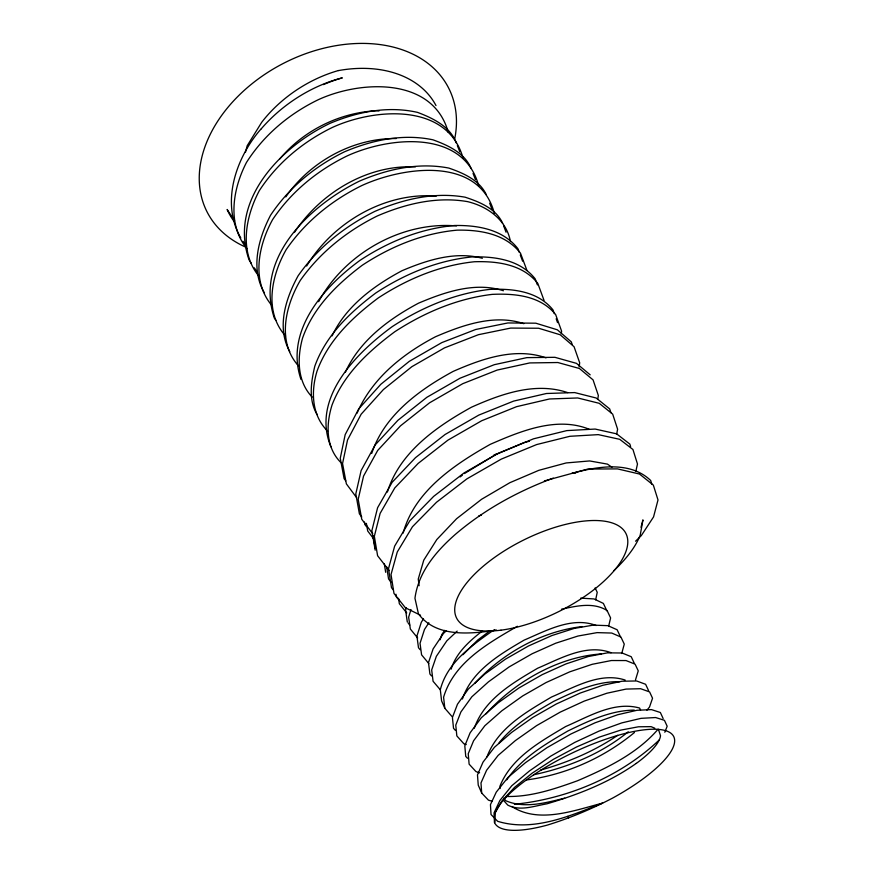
<?xml version="1.0" encoding="UTF-8"?>
<svg xmlns="http://www.w3.org/2000/svg" width="874" height="874" viewBox="0 0 874 874"><rect width="100%" height="100%" fill="white"/><g stroke="black" fill="none" stroke-linecap="round" stroke-linejoin="round"><path stroke-width="1.31" d="M561.316 333.693L561.589 331.137L555.656 314.574C540.372 295.685 514.862 293.347 492.226 294.374C457.124 298.558 424.218 312.564 394.764 331.759C368.73 351.151 343.843 374.006 332.033 405.033C325.947 424.403 325.565 447.619 341.089 462.739M579.145 366.862L579.691 362.819L574.065 346.716L560.19 334.764L538.624 328.242L510.678 328.078L478.417 334.698L444.505 347.874L411.873 366.676L383.38 389.575L361.17 414.189L347.535 439.972L342.553 463.548L346.377 483.879L356.668 497.699M597.718 399.451L598.351 395.496L593.064 379.884L579.386 368.478L557.841 362.524L529.742 362.928L497.164 370.073L462.772 383.675L429.582 402.794L400.478 425.857L377.688 450.449L363.562 476.068L358.187 499.327L361.738 519.232L372.695 533.653M616.629 434.345L617.612 429.21L612.674 414.123L599.214 403.307L577.714 397.965L549.473 398.981L516.556 406.672L481.683 420.744L447.892 440.168L418.176 463.395L394.775 487.943L380.124 513.388L374.334 536.297L377.601 555.733L389.181 570.646M595.675 599.815L597.226 592.321L595.118 587.907M371.734 453.409C384.265 415.368 419.258 389.76 453.202 371.384C481.836 358.832 515.048 347.033 546.053 357.848M635.802 471.512L637.485 464.007L632.94 449.498L619.721 439.316L598.275 434.629L569.892 436.29L536.636 444.571L501.261 459.123L466.869 478.886L436.497 502.266L412.452 526.749L397.266 551.986L391.028 574.513L393.988 593.435L405.405 607.78L420.558 615.252M608.588 626.429L610.598 617.929L607.091 610.533C593.348 601.902 576.228 606.01 561.436 609.233M387.401 492.04C399.516 452.382 436.672 426.403 471.436 407.229C501.086 393.977 535.292 381.676 567.597 392.579M640.992 527.317L642.958 519.877L640.227 535.074A117.859 50.583 -26.5 0 1 613.788 570.711M245.452 152.294L247.189 145.729L261.719 122.284A111.511 80.452 -32.5 0 1 338.467 70.532M403.165 533.085C414.407 491.254 454.535 464.422 490.292 444.32C520.554 431.144 556.771 416.068 589.273 429.276M621.742 653.523L624.265 644.105L620.933 637.048L611.734 633.049L597.095 632.623L577.965 636.032L555.722 643.209L532.113 653.763L509.072 666.96L488.5 681.807L471.851 696.786L460.893 711.971L455.769 725.136L456.829 735.897L463.788 743.676L466.213 744.572M406.355 607.605L405.591 610.161L407.317 622.059M410.977 609.528L408.65 617.175L410.343 629.007L417.663 637.987M635.474 679.972L638.249 670.861L635.103 664.174L626.024 660.558L611.418 660.526L592.222 664.295L569.826 671.8L545.988 682.594L522.674 695.944L501.785 710.835L484.83 725.748L473.588 740.77L468.235 753.705L469.119 764.149L475.969 771.578L479.597 772.824M440.114 639.779L441.807 634.6L444.702 630.351M451.159 669.134C456.01 653.129 469.207 641.188 482.077 631.236M462.401 699.014C471.807 670.784 499.786 654.342 524.127 640.118C546.119 630.788 572.099 616.214 596.21 625.522M664.819 732.27L667.168 726.239L664.437 720.318L655.609 717.532L641.09 718.341L621.785 722.896L599.083 731.079L574.786 742.387L550.882 756.054L529.349 771.032L511.738 785.781L499.906 800.475L494.05 812.864L494.564 822.642A99.374 29.301 -25.7 0 0 547.342 825.089C569.914 818.14 591.742 808.974 612.674 798.049A99.374 29.301 -25.7 0 0 673.341 735.886A99.374 29.301 -25.7 0 0 582.641 748.253A99.374 29.301 -25.7 0 0 494.608 814.153L494.564 822.642L495.055 813.093L501.84 801.065L514.546 787.376L532.2 773.151L553.439 759.298L576.523 746.986L599.52 737.044L620.584 730.151L638.468 726.786L651.064 726.644L654.823 728.228M474.32 728.217C484.141 699.397 512.787 682.834 537.641 668.239C560.092 658.712 586.356 643.384 611.09 652.714M487.004 756.808C497.623 728.118 526.487 711.818 551.494 697.037C574.098 687.39 600.034 671.778 625.161 680.059M306.643 266.035C332.972 222.499 384.855 191.985 436.334 196.082M318.639 301.672C344.749 253.646 401.592 221.209 456.49 225.918M332.098 335.878C345.973 306.217 373.788 285.765 401.996 270.721C426.927 260.124 455.332 250.98 482.339 258.289M345.35 372.258C359.575 340.751 388.744 319.043 418.515 303.18C444.757 292.069 475.139 281.581 503.446 290.758M357.062 413.194C371.963 378.453 402.794 353.817 435.569 336.719C462.816 325.052 494.389 313.81 523.821 323.675M423.486 618.868L421.323 622.212L416.909 636.097L418.493 647.743L420.11 649.699M428.872 622.769L424.502 629.444L420.033 643.264L421.585 654.845L428.817 663.552M462.947 654.724L477.783 639.976L490.183 630.7M474.713 683.468C502.364 653.413 541.279 631.399 582.128 626.571M260.714 129.33C235.783 158.041 220.499 202.943 240.809 237.979M485.977 713.916C514.349 682.102 558.366 656.724 601.454 653.927M279.778 158.97C303.431 130.499 339.385 112.659 376.388 110.736L378.966 111.031M499.032 742.878C513.344 724.863 533.938 712.845 553.603 701.418C574.294 691.443 596.243 681.196 619.721 681.665M285.798 196.912C310.281 161.548 353.085 137.917 396.293 138.54M294.396 232.495C320.529 192.957 367.288 164.487 415.401 166.89M506.767 779.848C521.712 757.911 545.354 744.102 567.838 731.014C588.683 720.875 610.642 710.387 634.284 710.092M646.935 710.169L649.513 707.022L652.539 698.239L649.601 691.924L640.642 688.712L626.079 689.083L606.829 693.246L584.28 701.079L560.212 712.124L536.603 725.628L515.398 740.573L498.125 755.409L486.589 770.267L480.984 782.929L481.694 793.057L488.424 800.136L492.04 801.261M658.166 729.135C637.07 753.683 606.753 768.213 577.495 780.766C554.553 788.993 530.605 797.208 505.937 796.454M659.433 739.786C620.606 776.636 567.455 798.891 514.415 804.288M635.562 541.214L641.308 535.598L653.555 516.916L658.002 499.95L653.348 485.125L639.484 474.025L617.492 468.89L587.82 469.054L544.393 480.908M446.286 630.788L443.468 633.453L433.1 648.934L428.478 662.612L429.91 674.007L431.505 675.897M457.178 631.104L446.8 640.871L436.355 656.319L431.68 669.943L433.078 681.272L440.223 689.673M628.264 731.767C601.126 753.934 567.608 767.591 533.511 774.79M460.183 476.909L462.324 475.216M464.465 473.533L495.558 454.655L524.28 442.55L529.447 441.217M634.458 732.499C603.847 757.791 565.915 774.779 526.498 779.936M617.71 735.296C594.342 751.203 567.838 762.456 540.678 770.07M636.283 763.373C609.342 782.481 578.348 794.608 546.84 803.84C534.025 806.003 520.238 811.476 507.827 805.151L503.282 800.103M494.498 629.761L492.226 631.061C470.944 646.159 447.062 662.984 440.31 689.728L441.589 700.85L444.822 708.279L451.869 716.374M517.419 626.276C488.096 643.22 453.803 662.59 443.588 697.234L444.822 708.279M493.744 455.168L496.148 454.076M553.275 478.111C517.823 491.264 484.349 509.618 455.518 534.232C436.235 551.133 418.449 571.924 414.953 598.242L418.438 613.832C435.634 637.091 468.311 634.098 493.701 630.58L496.235 629.881M663.148 718.548L660.362 712.507L651.501 709.612L636.96 710.289L617.667 714.735L595.008 722.82L570.777 734.062L546.949 747.685L525.514 762.652L507.991 777.434L496.246 792.161L490.456 804.626L491.024 814.502L497.667 821.309C532.976 832.157 569.979 815.999 602.634 803.097C574.098 810.449 538.908 824.018 511.869 806.516M478.821 515.879L481.41 515.092M571.814 473.391C597.073 466.508 629.87 460.532 650.693 480.492L651.84 484.305M564.702 798.17C545.758 802.758 524.75 808.854 505.904 800.792L503.544 798.181M573.115 473.271L575.726 473.031M580.686 598.133L594.025 598.941L603.366 603.41L606.927 610.893M611.931 467.24L607.474 464.127L589.633 460.937L566.177 462.947L538.843 470.321L509.826 482.71L481.596 499.273L456.567 518.741L436.792 539.564L423.77 560.158L418.253 579.058L419.127 585.722M590.179 374.837L576.469 363.355L554.924 357.313L526.847 357.63L494.313 364.687L459.997 378.234L426.883 397.288L397.878 420.328L375.175 444.932L361.126 470.573L355.805 493.886L359.4 513.857L361.76 516.96M467.459 758.261L465.744 756.381L464.804 745.85L470.092 732.849L481.268 717.783L498.136 702.849L518.927 687.969L542.175 674.662L565.948 663.934L588.3 656.527L607.485 652.845L622.091 652.998L631.214 656.713L634.404 663.508M455.278 730.271L453.53 728.304L452.415 717.467L457.473 704.226L468.366 689.018L484.928 674.007L505.423 659.182L528.388 646.028L551.931 635.54L574.142 628.439L593.249 625.129L607.9 625.664L617.131 629.761L620.518 636.906M408.136 623.064L409.764 625.074M406.738 612.958L399.342 603.716L398.522 598.351M398.031 598.985L396.381 596.909L395.966 594.222M393.125 589.764L391.497 587.699L388.493 568.701L394.655 546.108L409.764 520.849L433.712 496.345L463.985 472.998L498.278 453.278L533.577 438.803L566.789 430.609L595.15 429.058L616.596 433.832L629.859 444.112L630.624 446.548M391.06 582.128L388.569 578.959L386.603 566.68M373.799 538.963L367.703 530.988L366.381 523.373M366.457 526.607L364.928 524.608L364.48 522.051M345.7 480.809L344.116 478.668L340.259 458.282L345.175 434.651L358.744 408.857L380.867 384.243L409.272 361.355L441.818 342.608L475.664 329.498L507.87 322.954L535.795 323.194L557.361 329.804L571.268 341.832L572.142 344.323M330.896 446.767C310.86 398.249 356.308 352.954 392.251 326.614C421.629 307.451 454.48 293.511 489.516 289.414C512.186 288.431 537.685 290.911 552.947 309.844L554.324 313.679M327.652 431.122C311.668 415.368 310.794 391.585 317.011 371.199C328.198 340.292 352.495 317.273 378.213 297.979C407.186 278.992 439.72 265.368 474.374 261.752C497.24 260.998 522.663 264.276 537.805 283.416L544.032 300.383M317.196 414.669C308.282 400.128 311.035 382.036 314.804 366.217C325.893 335.321 350.103 312.28 375.776 293.008C404.684 274.043 437.164 260.485 471.752 256.945C494.651 256.235 520.052 259.654 535.172 278.828L537.412 284.902M312.204 397.091C297.105 381.457 297.094 358.22 302.459 338.424C313.056 307.648 336.774 284.476 362.197 265.292C390.7 246.501 422.885 233.238 457.091 230.157C480.165 229.687 505.478 233.839 520.489 253.187L526.989 270.547M298.679 366.097C276.687 342.051 285.339 305.911 300.252 280.478C319.851 252.619 346.825 231.053 377.229 215.998C405.623 203.762 436.694 196.257 467.634 201.643C487.856 206.548 506.549 220.051 510.449 241.574M289.764 351.61C276.359 327.51 285.689 298.384 298.121 275.791C317.612 247.943 344.52 226.399 374.87 211.377C403.231 199.174 434.269 191.745 465.132 197.196C479.629 201.97 496.017 208.569 502.67 223.34M275.867 320.321L274.316 318.081C254.148 257.754 310.259 205.248 359.433 181.126C387.532 169.119 418.362 162.16 448.81 168.07C463.384 173.107 479.498 180.077 486.37 194.793M285.547 335.987C263.697 311.734 271.432 275.485 286.191 249.614C305.179 221.876 331.683 200.408 361.716 185.605C402.99 166.628 479.378 155.605 494.367 213.42M264.494 293.019C250.15 268.853 258.333 238.657 270.547 215.266C288.868 187.681 314.848 166.322 344.476 151.803C372.313 139.993 402.925 133.471 432.958 139.818C447.914 145.259 464.771 152.884 471.13 168.54M272.24 305.933C251.024 281.559 258.234 245.67 272.557 219.68C290.955 192.072 317.011 170.692 346.683 156.14C388.515 136.694 463.799 128.62 478.744 186.064M249.898 261.282L251.373 263.456M254.312 267.826L256.519 271.093M259.086 276.392C238.689 251.963 245.518 216.599 259.327 190.641C277.178 163.176 302.775 141.883 332.109 127.571C373.93 108.168 447.608 102.094 463.056 158.216M243.027 241.3L245.976 245.725M247.025 248.708C226.737 224.137 232.855 188.74 246.479 162.444C263.806 135.131 288.977 113.937 317.972 99.855C360.186 80.222 432.947 76.508 448.275 132.324M234.538 220.652L227.131 209.476A116.69 82.986 -27.2 0 0 233.948 221.198M640.566 709.983L639.571 708.038C614.051 700.904 588.453 716.746 565.675 726.534C540.514 741.513 511.454 757.55 499.983 786.065L500.103 788.534M648.617 690.711L645.613 684.287L636.622 680.966L622.048 681.228L602.809 685.282L580.303 693.016L556.301 704.007L532.769 717.467L511.661 732.39L494.466 747.248L483.016 762.15L477.477 774.899L478.242 785.114L481.694 793.057M567.86 816.36L568.603 817.955M456.348 143.096C450.35 126.599 433.001 118.209 417.586 112.396C387.947 105.656 357.553 111.741 329.968 123.365C280.456 146.93 228.201 201.053 249.166 260.19M457.342 145.576L459.822 151.803M473.053 173.445L475.467 179.574M489.659 203.238L491.996 209.268M503.642 225.874L506.068 232.222M519.342 252.466L517.943 248.729C502.943 229.359 477.652 225.077 454.546 225.503C420.405 228.507 388.274 241.716 359.837 260.485C323.555 287.011 284.476 331.137 300.984 379.436M520.27 254.946L522.608 261.173M556.17 318.792L557.546 322.626M610.937 412.714L609.691 408.923L596.199 398.009L574.699 392.579L546.468 393.497L513.606 401.1L478.799 415.095L445.106 434.476L415.478 457.681L392.175 482.24L377.601 507.707L371.876 530.671L375.186 550.183M658.581 729.801L660.515 735.7A87.815 23.532 -24.8 0 1 636.359 763.373M373.067 535.653L375.197 548.206M384.276 563.664L385.674 572.295M246.118 247.298A135.732 97.32 -27.3 0 1 282.597 63.802A135.732 97.32 -27.3 0 1 454.72 138.824M338.467 70.575A116.69 82.986 -27.2 0 1 435.995 105.557M260.78 129.363A118.733 84.155 -36.3 0 1 342.302 77.862A111.927 80.2 -32.4 0 0 323.489 84.603M500.966 630.176A94.643 39.854 -26.5 0 0 627.729 540.034A94.643 39.854 -26.5 0 0 495.099 557.044A94.643 39.854 -26.5 0 0 500.966 630.176"/></g></svg>
